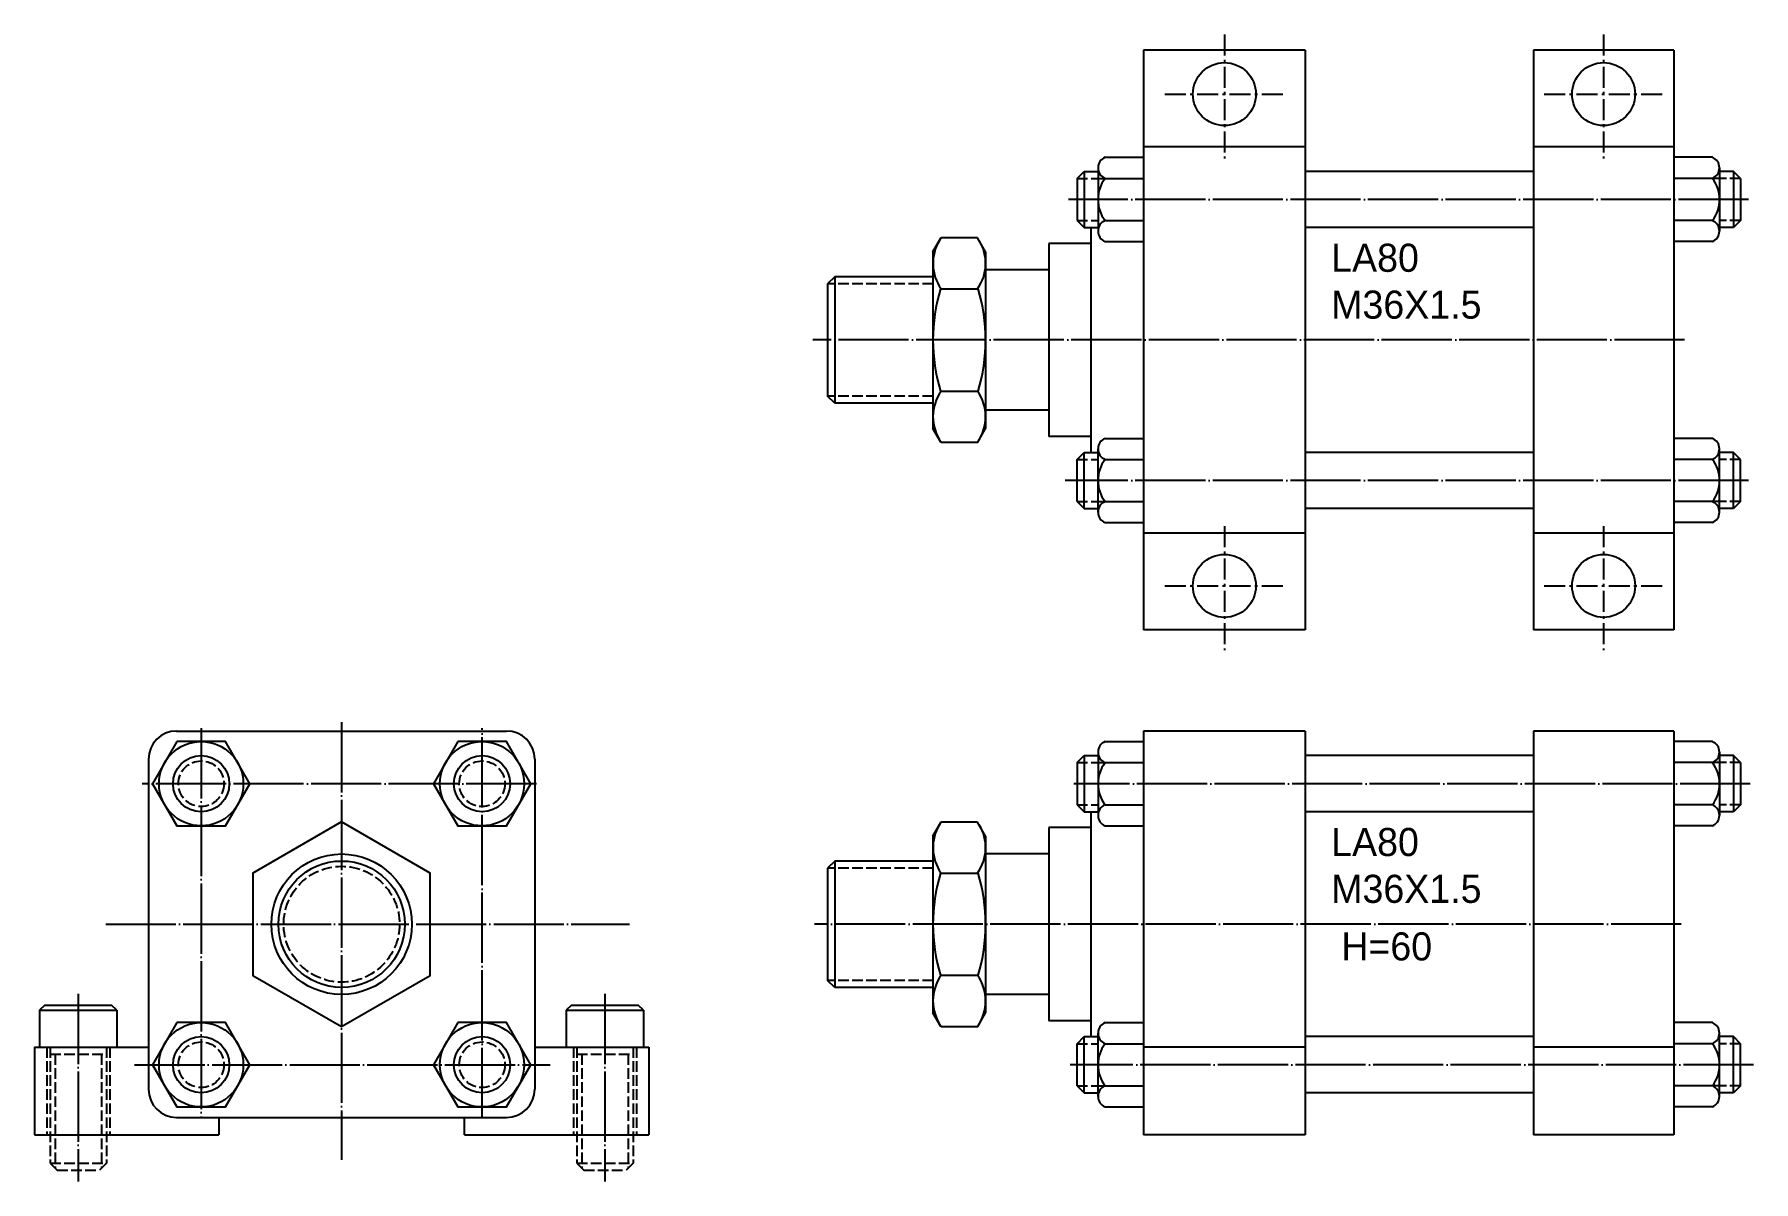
# Model space of a CAD drawing. Extents: x -33 to 457, y 77 to 404.
import ezdxf

# ---------------------------------------------------------------- set-up
doc = ezdxf.new("R2010")
doc.units = 0
doc.header["$MEASUREMENT"] = 0
for name, pattern in [('CENTER', [22, 20, -1, 0, -1]), ('DASHED', [4, 3, -1]), ('SCENTER', [9.2, 6, -1.2, 0.8, -1.2])]:
    doc.linetypes.add(name, pattern=pattern)
for name, color, linetype in [('CEN', 1, 'CENTER'), ('CON', 2, 'CONTINUOUS'), ('DAS', 3, 'DASHED'), ('SCEN', 1, 'SCENTER'), ('UTI', 7, 'CONTINUOUS')]:
    doc.layers.add(name, color=color, linetype=linetype)

# ---------------------------------------------------------------- blocks, each defined once
blk = doc.blocks.new('DI00063A')
at = {"layer": 'CON'}
blk.add_circle((0, 0), 8.97, dxfattribs=at)
at = {"layer": 'SCEN'}
for p, q in [((0, 17), (0, -18.29)), ((-16.94, 0), (17.28, 0))]:
    blk.add_line(p, q, dxfattribs=at)

msp = doc.modelspace()

# ---------------------------------------------------------------- linework, layer by layer
at = {"layer": 'CEN'}
for p, q in [((455.68, 357.02), (262.02, 357.02)), ((437.46, 317.02), (189.16, 317.02)), ((455.68, 277.02), (261.06, 277.02)), ((14.96, 206.5), (14.96, 95.53)), ((54.96, 208.21), (54.96, 83.65)), ((94.96, 95.53), (94.96, 206.5)), ((110.45, 190.7), (-1.83, 190.7)), ((456.16, 190.7), (263.46, 190.7)), ((-12.23, 150.7), (136.98, 150.7)), ((436.51, 150.7), (189.64, 150.7)), ((-20.04, 130.89), (-20.04, 77.43)), ((129.96, 130.89), (129.96, 77.43)), ((-4.03, 110.7), (114.4, 110.7)), ((457.12, 110.7), (262.5, 110.7))]:
    msp.add_line(p, q, dxfattribs=at)
at = {"layer": 'CON'}
for p, q in [((283.39, 399.52), (283.39, 234.52)), ((329.39, 399.52), (283.39, 399.52)), ((329.39, 399.52), (329.39, 234.52)), ((394.39, 399.52), (394.39, 234.52)), ((434.39, 399.52), (394.39, 399.52)), ((434.39, 399.52), (434.39, 234.52)), ((272.39, 369.02), (283.39, 369.02)), ((329.39, 372.02), (283.39, 372.02)), ((434.39, 372.02), (394.39, 372.02)), ((445.39, 369.02), (434.39, 369.02)), ((264.41, 363.02), (266.41, 365.02)), ((264.41, 363.02), (264.41, 351.02)), ((266.41, 365.02), (266.41, 349.02)), ((266.41, 365.02), (270.39, 365.02)), ((270.39, 366.02), (270.39, 348.02)), ((270.39, 363.02), (283.39, 363.02)), ((394.39, 365.02), (329.39, 365.02)), ((447.39, 363.02), (434.39, 363.02)), ((447.39, 366.02), (447.39, 348.02)), ((451.36, 365.02), (447.39, 365.02)), ((451.36, 365.02), (451.36, 349.02)), ((453.36, 363.02), (451.36, 365.02)), ((453.36, 363.02), (453.36, 351.02)), ((264.41, 351.02), (266.41, 349.02)), ((266.41, 349.02), (270.39, 349.02)), ((268.39, 349.02), (268.39, 285.02)), ((272.39, 351.02), (283.39, 351.02)), ((394.39, 349.02), (329.39, 349.02)), ((445.39, 351.02), (434.39, 351.02)), ((451.36, 349.02), (447.39, 349.02)), ((453.36, 351.02), (451.36, 349.02)), ((223.39, 342.09), (225.73, 346.16)), ((236.08, 346.1), (225.7, 346.1)), ((238.39, 342.09), (236.08, 346.1)), ((268.39, 344.52), (256.39, 344.52)), ((256.39, 344.52), (256.39, 289.52)), ((272.39, 345.02), (283.39, 345.02)), ((445.39, 345.02), (434.39, 345.02)), ((223.39, 342.09), (223.39, 291.84)), ((238.39, 342.09), (238.39, 291.84)), ((195.39, 335.02), (193.39, 333.02)), ((193.39, 333.02), (193.39, 301.02)), ((195.39, 335.02), (195.39, 299.02)), ((223.39, 335.02), (195.39, 335.02)), ((238.39, 337.02), (238.39, 297.02)), ((256.39, 337.02), (238.39, 337.02)), ((225.53, 331.56), (236.24, 331.56)), ((225.53, 331.56), (236.24, 331.56)), ((195.39, 299.02), (193.39, 301.02)), ((223.39, 299.02), (195.39, 299.02)), ((225.53, 302.48), (236.24, 302.48)), ((256.39, 297.02), (238.39, 297.02)), ((225.64, 287.94), (223.39, 291.84)), ((236.14, 287.94), (238.39, 291.84)), ((268.39, 289.52), (256.39, 289.52)), ((272.39, 289.02), (283.39, 289.02)), ((445.39, 289.02), (434.39, 289.02)), ((225.7, 287.94), (236.14, 287.94)), ((264.41, 283.02), (266.41, 285.02)), ((266.41, 269.02), (266.41, 285.02)), ((266.41, 285.02), (270.39, 285.02)), ((270.39, 268.02), (270.39, 286.02)), ((394.39, 285.02), (329.39, 285.02)), ((447.39, 268.02), (447.39, 286.02)), ((451.36, 285.02), (447.39, 285.02)), ((451.36, 269.02), (451.36, 285.02)), ((453.36, 283.02), (451.36, 285.02)), ((264.41, 271.02), (264.41, 283.02)), ((272.39, 283.02), (283.39, 283.02)), ((445.39, 283.02), (434.39, 283.02)), ((453.36, 271.02), (453.36, 283.02)), ((264.41, 271.02), (266.41, 269.02)), ((270.39, 271.02), (283.39, 271.02)), ((447.39, 271.02), (434.39, 271.02)), ((453.36, 271.02), (451.36, 269.02)), ((266.41, 269.02), (270.39, 269.02)), ((272.39, 265.02), (283.39, 265.02)), ((394.39, 269.02), (329.39, 269.02)), ((445.39, 265.02), (434.39, 265.02)), ((451.36, 269.02), (447.39, 269.02)), ((329.39, 262.02), (283.39, 262.02)), ((434.39, 262.02), (394.39, 262.02)), ((329.39, 234.52), (283.39, 234.52)), ((434.39, 234.52), (394.39, 234.52)), ((7.96, 205.7), (101.96, 205.7)), ((283.39, 205.7), (283.39, 90.7)), ((329.39, 205.7), (283.39, 205.7)), ((329.39, 205.7), (329.39, 90.7)), ((394.39, 205.7), (394.39, 90.7)), ((434.39, 205.7), (394.39, 205.7)), ((434.39, 205.7), (434.39, 90.7)), ((272.39, 202.7), (283.39, 202.7)), ((445.39, 202.7), (434.39, 202.7)), ((-0.04, 197.7), (-0.04, 103.7)), ((109.96, 197.7), (109.96, 103.7)), ((264.41, 196.7), (266.41, 198.7)), ((264.41, 196.7), (264.41, 184.7)), ((266.41, 198.7), (266.41, 182.7)), ((266.41, 198.7), (270.39, 198.7)), ((270.39, 199.7), (270.39, 181.7)), ((270.39, 196.7), (283.39, 196.7)), ((394.39, 198.7), (329.39, 198.7)), ((447.39, 196.7), (434.39, 196.7)), ((447.39, 199.7), (447.39, 181.7)), ((451.36, 198.7), (447.39, 198.7)), ((451.36, 198.7), (451.36, 182.7)), ((453.36, 196.7), (451.36, 198.7)), ((453.36, 196.7), (453.36, 184.7)), ((264.41, 184.7), (266.41, 182.7)), ((266.41, 182.7), (270.39, 182.7)), ((268.39, 182.7), (268.39, 118.7)), ((272.39, 184.7), (283.39, 184.7)), ((394.39, 182.7), (329.39, 182.7)), ((445.39, 184.7), (434.39, 184.7)), ((451.36, 182.7), (447.39, 182.7)), ((453.36, 184.7), (451.36, 182.7)), ((223.39, 175.78), (225.73, 179.84)), ((236.08, 179.78), (225.7, 179.78)), ((238.39, 175.78), (236.08, 179.78)), ((268.39, 178.2), (256.39, 178.2)), ((256.39, 178.2), (256.39, 123.2)), ((272.39, 178.7), (283.39, 178.7)), ((445.39, 178.7), (434.39, 178.7)), ((223.39, 175.78), (223.39, 125.52)), ((238.39, 175.78), (238.39, 125.52)), ((195.39, 168.7), (193.39, 166.7)), ((193.39, 166.7), (193.39, 134.7)), ((195.39, 168.7), (195.39, 132.7)), ((223.39, 168.7), (195.39, 168.7)), ((238.39, 170.7), (238.39, 130.7)), ((256.39, 170.7), (238.39, 170.7)), ((225.53, 165.24), (236.24, 165.24)), ((225.53, 165.24), (236.24, 165.24)), ((195.39, 132.7), (193.39, 134.7)), ((223.39, 132.7), (195.39, 132.7)), ((225.53, 136.16), (236.24, 136.16)), ((-29.54, 127.7), (-31.04, 126.2)), ((-29.54, 127.7), (-10.54, 127.7)), ((-9.04, 126.2), (-10.54, 127.7)), ((120.46, 127.7), (118.96, 126.2)), ((120.46, 127.7), (139.46, 127.7)), ((140.96, 126.2), (139.46, 127.7)), ((256.39, 130.7), (238.39, 130.7)), ((-31.04, 126.2), (-31.04, 115.7)), ((-31.04, 126.2), (-9.04, 126.2)), ((-9.04, 126.2), (-9.04, 115.7)), ((118.96, 126.2), (140.96, 126.2)), ((118.96, 126.2), (118.96, 115.7)), ((140.96, 126.2), (140.96, 115.7)), ((225.64, 121.62), (223.39, 125.52)), ((236.14, 121.62), (238.39, 125.52)), ((268.39, 123.2), (256.39, 123.2)), ((272.39, 122.7), (283.39, 122.7)), ((445.39, 122.7), (434.39, 122.7)), ((225.7, 121.62), (236.14, 121.62)), ((264.41, 116.7), (266.41, 118.7)), ((266.41, 102.7), (266.41, 118.7)), ((266.41, 118.7), (270.39, 118.7)), ((270.39, 101.7), (270.39, 119.7)), ((394.39, 118.7), (329.39, 118.7)), ((447.39, 101.7), (447.39, 119.7)), ((451.36, 118.7), (447.39, 118.7)), ((451.36, 102.7), (451.36, 118.7)), ((453.36, 116.7), (451.36, 118.7)), ((-32.54, 115.7), (-0.04, 115.7)), ((-32.54, 115.7), (-32.54, 90.7)), ((109.96, 115.7), (142.46, 115.7)), ((142.46, 115.7), (142.46, 90.7)), ((264.41, 104.7), (264.41, 116.7)), ((272.39, 116.7), (283.39, 116.7)), ((329.39, 115.7), (283.39, 115.7)), ((434.39, 115.7), (394.39, 115.7)), ((445.39, 116.7), (434.39, 116.7)), ((453.36, 104.7), (453.36, 116.7)), ((264.41, 104.7), (266.41, 102.7)), ((270.39, 104.7), (283.39, 104.7)), ((447.39, 104.7), (434.39, 104.7)), ((453.36, 104.7), (451.36, 102.7)), ((266.41, 102.7), (270.39, 102.7)), ((272.39, 98.7), (283.39, 98.7)), ((394.39, 102.7), (329.39, 102.7)), ((445.39, 98.7), (434.39, 98.7)), ((451.36, 102.7), (447.39, 102.7)), ((7.96, 95.7), (101.96, 95.7)), ((19.96, 95.7), (19.96, 90.7)), ((89.96, 90.7), (89.96, 95.7)), ((-32.54, 90.7), (19.96, 90.7)), ((89.96, 90.7), (142.46, 90.7)), ((329.39, 90.7), (283.39, 90.7)), ((434.39, 90.7), (394.39, 90.7))]:
    msp.add_line(p, q, dxfattribs=at)
for points in [[(8.03, 202.7), (1.1, 190.7), (8.03, 178.7), (21.88, 178.7), (28.81, 190.7), (21.88, 202.7)], [(88.03, 202.7), (81.1, 190.7), (88.03, 178.7), (101.88, 178.7), (108.81, 190.7), (101.88, 202.7)], [(54.96, 179.84), (29.72, 165.27), (29.72, 136.13), (54.96, 121.56), (80.19, 136.13), (80.19, 165.27)], [(8.03, 122.7), (1.1, 110.7), (8.03, 98.7), (21.88, 98.7), (28.81, 110.7), (21.88, 122.7)], [(88.03, 122.7), (81.1, 110.7), (88.03, 98.7), (101.88, 98.7), (108.81, 110.7), (101.88, 122.7)]]:
    msp.add_lwpolyline(points, close=True, dxfattribs=at)
for centre, radius in [((14.96, 190.7), 12), ((94.96, 190.7), 12), ((14.96, 190.7), 8), ((94.96, 190.7), 8), ((54.96, 150.7), 20), ((54.96, 150.7), 18), ((14.96, 110.7), 12), ((94.96, 110.7), 12), ((14.96, 110.7), 8), ((94.96, 110.7), 8)]:
    msp.add_circle(centre, radius, dxfattribs=at)
for centre, radius, start, end in [((273.64, 366.02), 3.25, 112.6199, 247.3801), ((444.14, 366.02), 3.25, 292.6199, 67.3801), ((280.39, 357.02), 10, 143.1301, 216.8699), ((437.39, 357.02), 10, 323.1301, 36.8699), ((273.64, 348.02), 3.25, 112.6199, 247.3801), ((444.14, 348.02), 3.25, 292.6199, 67.3801), ((235.98, 338.83), 12.59, 148.8308, 215.2644), ((225.8, 338.83), 12.59, 324.7356, 31.1692), ((273.76, 317.02), 50.37, 163.2213, 196.7787), ((188.02, 317.02), 50.37, 343.2213, 16.7787), ((235.98, 295.21), 12.59, 144.7356, 215.2644), ((225.8, 295.21), 12.59, 324.7356, 35.2644), ((273.64, 286.02), 3.25, 112.6199, 247.3801), ((444.14, 286.02), 3.25, 292.6199, 67.3801), ((280.39, 277.02), 10, 143.1301, 216.8699), ((437.39, 277.02), 10, 323.1301, 36.8699), ((273.64, 268.02), 3.25, 112.6199, 247.3801), ((444.14, 268.02), 3.25, 292.6199, 67.3801), ((7.96, 197.7), 8, 90, 180), ((101.96, 197.7), 8, 0, 90), ((273.64, 199.7), 3.25, 112.6199, 247.3801), ((444.14, 199.7), 3.25, 292.6199, 67.3801), ((280.39, 190.7), 10, 143.1301, 216.8699), ((437.39, 190.7), 10, 323.1301, 36.8699), ((273.64, 181.7), 3.25, 112.6199, 247.3801), ((444.14, 181.7), 3.25, 292.6199, 67.3801), ((235.98, 172.51), 12.59, 148.8308, 215.2644), ((225.8, 172.51), 12.59, 324.7356, 31.1692), ((273.76, 150.7), 50.37, 163.2213, 196.7787), ((188.02, 150.7), 50.37, 343.2213, 16.7787), ((235.98, 128.89), 12.59, 144.7356, 215.2644), ((225.8, 128.89), 12.59, 324.7356, 35.2644), ((273.64, 119.7), 3.25, 112.6199, 247.3801), ((444.14, 119.7), 3.25, 292.6199, 67.3801), ((280.39, 110.7), 10, 143.1301, 216.8699), ((437.39, 110.7), 10, 323.1301, 36.8699), ((7.96, 103.7), 8, 180, 270), ((101.96, 103.7), 8, 270, 0), ((273.64, 101.7), 3.25, 112.6199, 247.3801), ((444.14, 101.7), 3.25, 292.6199, 67.3801)]:
    msp.add_arc(centre, radius, start, end, dxfattribs=at)
at = {"layer": 'DAS'}
for p, q in [((264.41, 363.02), (270.39, 363.02)), ((453.36, 363.02), (447.39, 363.02)), ((264.41, 351.02), (270.39, 351.02)), ((453.36, 351.02), (447.39, 351.02)), ((223.39, 333.02), (193.39, 333.02)), ((223.39, 301.02), (193.39, 301.02)), ((264.41, 283.02), (270.39, 283.02)), ((453.36, 283.02), (447.39, 283.02)), ((264.41, 271.02), (270.39, 271.02)), ((453.36, 271.02), (447.39, 271.02)), ((264.41, 196.7), (270.39, 196.7)), ((453.36, 196.7), (447.39, 196.7)), ((264.41, 184.7), (270.39, 184.7)), ((453.36, 184.7), (447.39, 184.7)), ((223.39, 166.7), (193.39, 166.7)), ((223.39, 134.7), (193.39, 134.7)), ((-29.04, 115.7), (-29.04, 90.7)), ((-28.04, 115.7), (-28.04, 82.7)), ((-28.04, 113.7), (-12.04, 113.7)), ((-26.64, 113.7), (-26.64, 81.3)), ((-13.44, 113.7), (-13.44, 81.3)), ((-12.04, 115.7), (-12.04, 82.7)), ((-11.04, 115.7), (-11.04, 90.7)), ((120.96, 115.7), (120.96, 90.7)), ((121.96, 115.7), (121.96, 82.7)), ((121.96, 113.7), (137.96, 113.7)), ((123.36, 113.7), (123.36, 81.3)), ((136.56, 113.7), (136.56, 81.3)), ((137.96, 115.7), (137.96, 82.7)), ((138.96, 115.7), (138.96, 90.7)), ((264.41, 116.7), (270.39, 116.7)), ((453.36, 116.7), (447.39, 116.7)), ((264.41, 104.7), (270.39, 104.7)), ((453.36, 104.7), (447.39, 104.7)), ((-28.04, 82.7), (-12.04, 82.7)), ((-28.04, 82.7), (-26.04, 80.7)), ((-26.04, 80.7), (-14.04, 80.7)), ((-12.04, 82.7), (-14.04, 80.7)), ((121.96, 82.7), (137.96, 82.7)), ((121.96, 82.7), (123.96, 80.7)), ((123.96, 80.7), (135.96, 80.7)), ((137.96, 82.7), (135.96, 80.7))]:
    msp.add_line(p, q, dxfattribs=at)
for centre, radius in [((14.96, 190.7), 6.5), ((94.96, 190.7), 6.5), ((54.96, 150.7), 16.5), ((14.96, 110.7), 6.5), ((94.96, 110.7), 6.5)]:
    msp.add_circle(centre, radius, dxfattribs=at)

# ---------------------------------------------------------------- block references
at = {"layer": 'UTI'}
for p in [(306.39, 387.02), (414.39, 387.02), (306.39, 247.02), (414.39, 247.02)]:
    msp.add_blockref('DI00063A', p, dxfattribs=at)

# ---------------------------------------------------------------- texts
for s, p in [('LA80', (336.8, 336.43)), ('M36X1.5', (336.8, 323.09)), ('LA80', (336.8, 170.11)), ('M36X1.5', (336.8, 156.78)), ('H=60', (339.68, 140.39))]:
    msp.add_text(s, height=8, dxfattribs=at).set_placement(p)

doc.saveas('drawing.dxf')
